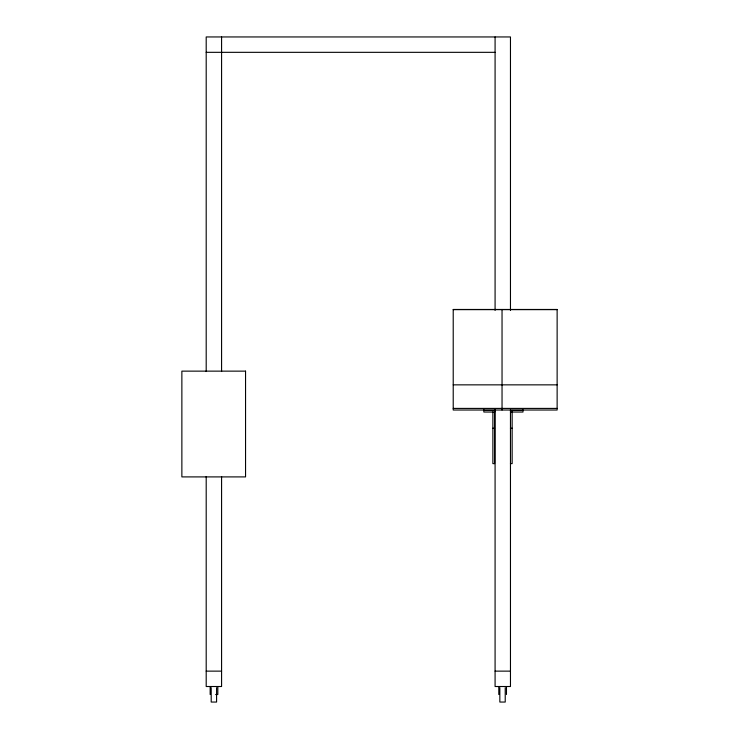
<?xml version="1.0" encoding="UTF-8"?>
<svg xmlns="http://www.w3.org/2000/svg" width="739" height="739" viewBox="0 0 739 739"><rect width="100%" height="100%" fill="white"/><g stroke="black" fill="none" stroke-linecap="round" stroke-linejoin="round"><path stroke-width="1.11" d="M206.199 52.33L495.084 52.33M453.219 309.623L557.132 309.623M453.219 384.853L557.132 384.853M453.219 408.408L557.132 408.408M483.842 410.422L494.687 410.422M510.437 410.422L522.99 410.422M510.437 412.029L522.99 412.029L522.99 409.729M492.876 428.232L494.585 428.232M510.437 428.232L512.145 428.232M510.437 463.63L512.145 463.63L512.145 410.422M206.199 671.132L221.58 671.132M495.084 671.132L510.464 671.132M215.631 694.512L217.82 694.512L217.82 686.513M510.464 310.389L510.464 36.95L206.199 36.95L206.199 371.541M510.464 409.609L510.464 686.513L495.084 686.513L495.084 409.609M506.464 686.513L506.464 694.512M505.227 687.695L505.227 702.05L499.841 702.05L499.841 687.695M502.04 309.465L502.04 410.016M498.797 686.513L498.797 694.512M495.084 36.95L495.084 310.389M494.687 409.729L494.687 412.029L483.842 412.029L483.842 409.729M494.585 409.563L494.585 463.63L492.876 463.63L492.876 411.863M221.58 36.95L221.58 371.541M221.58 476.526L221.58 686.513L206.199 686.513L206.199 476.526M216.582 687.695L216.582 702.05L211.197 702.05L211.197 687.695M210.162 686.513L210.162 694.512M557.132 309.465L453.219 309.465L453.219 410.016L557.132 410.016L557.132 309.465M245.551 371.135L181.868 371.135L181.868 476.904L245.551 476.904L245.551 371.135"/></g></svg>
